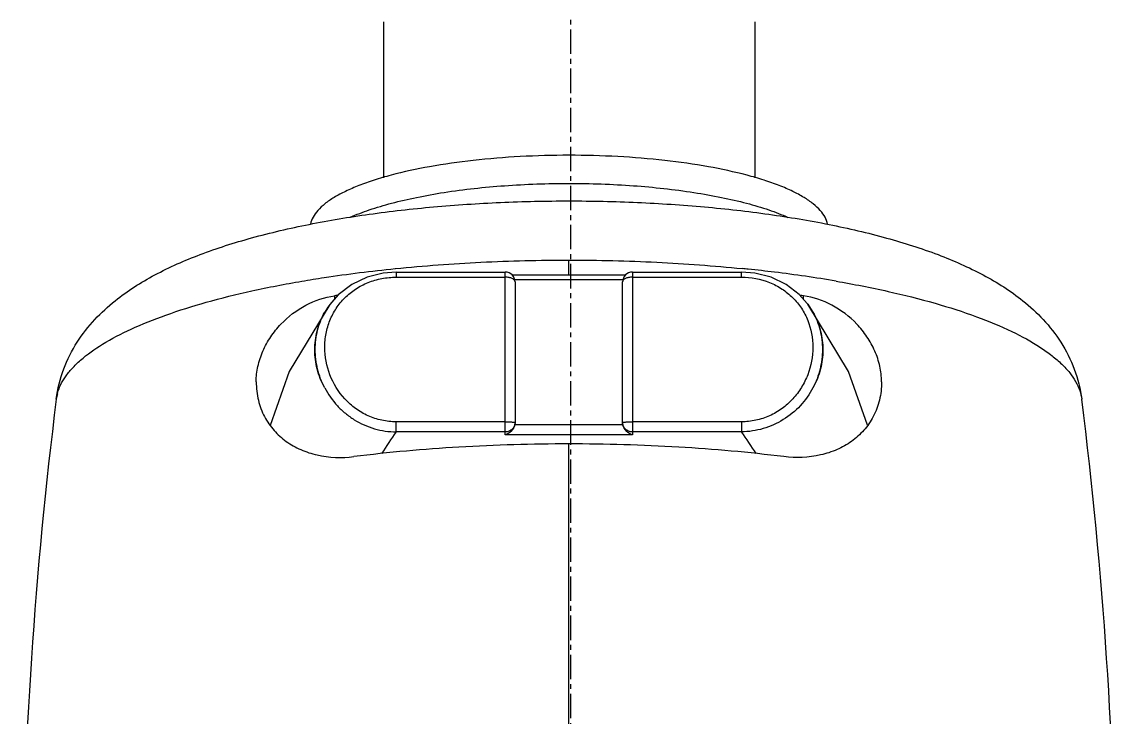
# Model space of a CAD drawing. Header units: millimetres. Extents: x 1035 to 2065, y 1005 to 1731.
# Drawn here: x 1716.3 to 1772.3, y 1419.3 to 1454.9 of the extents above; entities that cross this region are included whole.
import ezdxf

# ---------------------------------------------------------------- set-up
doc = ezdxf.new("R2010")
doc.units = ezdxf.units.MM
doc.linetypes.add('CENTER', pattern=[2, 1.25, -0.25, 0.25, -0.25])
doc.layers.add('center', color=1, linetype='CENTER')

msp = doc.modelspace()

# ---------------------------------------------------------------- linework, layer by layer
at = {"color": 7, "linetype": 'Continuous'}
for p, q in [((1734.796, 1454.902), (1734.795, 1446.923)), ((1753.796, 1454.9), (1753.795, 1446.921)), ((1735.451, 1442.09), (1741.033, 1442.09)), ((1741.383, 1441.947), (1747.183, 1441.947)), ((1747.533, 1442.09), (1753.115, 1442.09)), ((1753.802, 1442.038), (1753.115, 1442.09)), ((1741.533, 1441.591), (1741.532, 1434.393)), ((1747.032, 1434.393), (1747.033, 1441.59)), ((1732.05, 1440.439), (1732.051, 1440.44)), ((1756.481, 1440.486), (1756.51, 1440.448)), ((1758.598, 1437.003), (1756.511, 1440.447)), ((1759.572, 1434.257), (1758.598, 1437.003)), ((1728.285, 1436.474), (1728.285, 1436.48)), ((1760.285, 1436.48), (1760.285, 1436.485)), ((1747.032, 1434.392), (1747.032, 1434.392))]:
    msp.add_line(p, q, dxfattribs=at)
at = {"color": 9, "linetype": 'Continuous'}
for p, q in [((1744.284, 1441.947), (1744.284, 1442.706)), ((1735.393, 1442.27), (1735.411, 1442.272)), ((1735.451, 1442.09), (1735.451, 1441.829)), ((1735.451, 1441.829), (1741.033, 1441.829)), ((1741.032, 1433.769), (1741.033, 1441.829)), ((1741.033, 1441.829), (1741.033, 1442.09)), ((1747.533, 1442.09), (1747.532, 1433.769)), ((1747.533, 1441.829), (1753.115, 1441.829)), ((1753.115, 1441.829), (1753.115, 1442.09)), ((1747.045, 1441.688), (1741.521, 1441.688)), ((1732.285, 1440.875), (1732.285, 1440.709)), ((1756.285, 1440.706), (1756.285, 1440.875)), ((1756.51, 1440.448), (1756.771, 1440.041)), ((1741.032, 1434.429), (1735.45, 1434.429)), ((1747.044, 1434.282), (1741.52, 1434.282)), ((1753.114, 1434.429), (1747.532, 1434.429)), ((1741.032, 1433.913), (1735.45, 1433.913)), ((1747.532, 1433.769), (1741.032, 1433.769)), ((1753.114, 1433.913), (1747.532, 1433.913)), ((1744.28, 1416.231), (1744.283, 1433.296))]:
    msp.add_line(p, q, dxfattribs=at)
at = {"color": 7, "linetype": 'Continuous'}
for points in [[(1735.451, 1442.09), (1734.788, 1442.04), (1733.956, 1441.832), (1733.171, 1441.462), (1732.48, 1440.934), (1732.05, 1440.439)], [(1756.481, 1440.486), (1756.073, 1440.945), (1755.4, 1441.461), (1754.631, 1441.828), (1753.802, 1442.038)], [(1732.049, 1440.441), (1729.971, 1436.996), (1729.002, 1434.242)]]:
    msp.add_lwpolyline(points, dxfattribs=at)
for centre, radius, start, end in [((1741.033, 1441.59), 0.5, 0.0746, 90), ((1747.533, 1441.59), 0.5, 90, 179.9881), ((1742.02, 1373.095), 68.476, 98.03995, 98.17319), ((1746.541, 1373.006), 68.565, 81.82991, 81.96806), ((1940.764, 1407.472), 224.475, 172.8043, 179.6072), ((1547.756, 1407.513), 224.536, 0.38043, 7.18149), ((1741.009, 1434.393), 0.523, 347.7654, 359.9784), ((1747.555, 1434.393), 0.523, 180.097, 192.232)]:
    msp.add_arc(centre, radius, start, end, dxfattribs=at)
at = {"color": 9, "linetype": 'Continuous'}
for centre, radius, start, end in [((1745.26, 1364.043), 78.627, 84.01251, 84.2385), ((1745.512, 1366.416), 76.24, 82.99509, 84.01481), ((1746.503, 1374.371), 68.224, 80.33433, 83.00669), ((1735.154, 1438.181), 3.838, 144.9931, 151.0245), ((1735.124, 1438.201), 3.802, 143.9336, 144.9853), ((1720.21, 1435.317), 2.17, 165.5099, 172.7898), ((1750.384, 1423.056), 18.463, 143.9802, 148.1442), ((1737.828, 1422.775), 18.913, 32.0089, 36.0792)]:
    msp.add_arc(centre, radius, start, end, dxfattribs=at)
at = {"color": 7, "linetype": 'Continuous'}
for points, knots in [([(1744.29, 1448.07), (1743.458, 1448.07), (1741.821, 1448.027), (1739.44, 1447.835), (1737.231, 1447.523), (1735.54, 1447.161), (1734.337, 1446.812), (1733.558, 1446.538), (1732.873, 1446.245), (1732.29, 1445.936), (1731.812, 1445.612), (1731.443, 1445.275), (1731.185, 1444.925), (1731.089, 1444.672), (1731.065, 1444.55)], [0, 0, 0, 0, 0.175935, 0.346062, 0.504875, 0.647378, 0.711206, 0.769504, 0.821975, 0.868448, 0.908951, 0.943781, 0.973675, 1, 1, 1, 1]), ([(1757.525, 1444.547), (1757.501, 1444.669), (1757.405, 1444.923), (1757.147, 1445.272), (1756.777, 1445.61), (1756.299, 1445.934), (1755.715, 1446.244), (1755.03, 1446.537), (1754.25, 1446.811), (1753.046, 1447.16), (1751.354, 1447.522), (1749.143, 1447.835), (1746.761, 1448.027), (1745.123, 1448.07), (1744.29, 1448.07)], [0, 0, 0, 0, 0.026321, 0.056214, 0.091046, 0.131553, 0.178032, 0.23051, 0.288814, 0.352649, 0.495163, 0.653979, 0.824096, 1, 1, 1, 1]), ([(1730.99, 1444.534), (1732.011, 1444.737), (1734.126, 1445.09), (1737.394, 1445.46), (1740.804, 1445.684), (1743.118, 1445.734), (1744.286, 1445.734)], [0, 0, 0, 0, 0.233512, 0.480815, 0.737879, 1, 1, 1, 1]), ([(1744.286, 1445.734), (1745.456, 1445.734), (1747.773, 1445.684), (1751.187, 1445.459), (1754.46, 1445.088), (1756.578, 1444.735), (1757.6, 1444.531)], [0, 0, 0, 0, 0.262115, 0.519185, 0.766495, 1, 1, 1, 1]), ([(1721.072, 1440.629), (1721.701, 1441.133), (1723.107, 1442.024), (1725.47, 1443.06), (1728.121, 1443.901), (1730.002, 1444.337), (1730.99, 1444.534)], [0, 0, 0, 0, 0.225011, 0.461394, 0.71871, 1, 1, 1, 1]), ([(1757.6, 1444.531), (1758.588, 1444.333), (1760.469, 1443.897), (1763.12, 1443.055), (1765.483, 1442.019), (1766.889, 1441.128), (1767.517, 1440.624)], [0, 0, 0, 0, 0.28129, 0.538604, 0.774989, 1, 1, 1, 1]), ([(1728.285, 1436.48), (1728.285, 1436.744), (1728.348, 1437.283), (1728.606, 1438.062), (1729.011, 1438.792), (1729.697, 1439.645), (1730.766, 1440.462), (1731.78, 1440.803), (1732.285, 1440.875)], [0, 0, 0, 0, 0.123121, 0.251489, 0.381725, 0.511082, 0.761286, 1, 1, 1, 1]), ([(1760.285, 1436.485), (1760.285, 1436.749), (1760.222, 1437.287), (1759.963, 1438.066), (1759.558, 1438.795), (1758.872, 1439.646), (1757.803, 1440.462), (1756.79, 1440.803), (1756.285, 1440.875)], [0, 0, 0, 0, 0.123129, 0.251478, 0.381683, 0.511014, 0.761218, 1, 1, 1, 1]), ([(1718.057, 1435.589), (1718.123, 1436.115), (1718.379, 1437.138), (1719.076, 1438.514), (1719.991, 1439.68), (1720.703, 1440.333), (1721.072, 1440.629)], [0, 0, 0, 0, 0.264435, 0.520035, 0.764207, 1, 1, 1, 1]), ([(1767.517, 1440.624), (1767.886, 1440.328), (1768.598, 1439.675), (1769.513, 1438.508), (1770.21, 1437.132), (1770.465, 1436.109), (1770.531, 1435.583)], [0, 0, 0, 0, 0.235794, 0.479965, 0.735562, 1, 1, 1, 1]), ([(1728.285, 1436.474), (1728.286, 1436.157), (1728.356, 1435.539), (1728.674, 1434.688), (1729.169, 1433.972), (1729.808, 1433.4), (1730.562, 1432.975), (1731.714, 1432.601), (1732.661, 1432.568), (1733.283, 1432.645)], [0, 0, 0, 0, 0.132958, 0.257628, 0.376927, 0.494537, 0.613734, 0.736972, 1, 1, 1, 1]), ([(1760.285, 1436.48), (1760.285, 1436.163), (1760.216, 1435.544), (1759.898, 1434.692), (1759.402, 1433.974), (1758.763, 1433.401), (1758.008, 1432.976), (1756.854, 1432.601), (1755.907, 1432.567), (1755.283, 1432.645)], [0, 0, 0, 0, 0.132989, 0.257681, 0.376996, 0.494581, 0.613758, 0.736968, 1, 1, 1, 1]), ([(1741.52, 1434.282), (1741.492, 1434.153), (1741.356, 1433.931), (1741.14, 1433.8), (1741.032, 1433.769)], [0, 0, 0, 0, 0.542971, 1, 1, 1, 1]), ([(1747.532, 1433.769), (1747.425, 1433.8), (1747.208, 1433.931), (1747.072, 1434.153), (1747.044, 1434.282)], [0, 0, 0, 0, 0.457129, 1, 1, 1, 1]), ([(1744.283, 1433.296), (1742.408, 1433.296), (1738.733, 1433.191), (1735.07, 1432.866), (1733.283, 1432.645)], [0, 0, 0, 0, 0.510088, 1, 1, 1, 1]), ([(1755.283, 1432.645), (1753.496, 1432.866), (1749.833, 1433.191), (1746.157, 1433.296), (1744.283, 1433.296)], [0, 0, 0, 0, 0.489953, 1, 1, 1, 1])]:
    msp.add_open_spline(points, degree=3, knots=knots, dxfattribs=at)
at = {"color": 9, "linetype": 'Continuous'}
for points, knots in [([(1733.095, 1444.897), (1733.415, 1445.039), (1734.112, 1445.305), (1735.249, 1445.642), (1736.528, 1445.936), (1738.45, 1446.277), (1741.051, 1446.557), (1743.189, 1446.631), (1744.29, 1446.631)], [0, 0, 0, 0, 0.091996, 0.196353, 0.311925, 0.437263, 0.710234, 1, 1, 1, 1]), ([(1744.29, 1446.631), (1745.391, 1446.631), (1747.532, 1446.557), (1750.136, 1446.276), (1752.06, 1445.935), (1753.34, 1445.64), (1754.478, 1445.303), (1755.176, 1445.037), (1755.496, 1444.894)], [0, 0, 0, 0, 0.289757, 0.562744, 0.688091, 0.803666, 0.908018, 1, 1, 1, 1]), ([(1735.411, 1442.272), (1736.864, 1442.419), (1739.82, 1442.635), (1742.783, 1442.706), (1744.284, 1442.706)], [0, 0, 0, 0, 0.493079, 1, 1, 1, 1]), ([(1744.284, 1442.706), (1745.785, 1442.706), (1748.746, 1442.635), (1751.7, 1442.419), (1753.153, 1442.272)], [0, 0, 0, 0, 0.506897, 1, 1, 1, 1]), ([(1730.619, 1441.627), (1731.002, 1441.693), (1732.587, 1441.949), (1734.181, 1442.147), (1735.393, 1442.27)], [0, 0, 0, 0, 0.241526, 1, 1, 1, 1]), ([(1735.45, 1434.429), (1735.203, 1434.429), (1734.708, 1434.48), (1734, 1434.71), (1733.358, 1435.086), (1732.626, 1435.742), (1731.975, 1436.796), (1731.748, 1438.002), (1731.837, 1438.948), (1732.037, 1439.624), (1732.362, 1440.248), (1732.807, 1440.797), (1733.362, 1441.247), (1734.007, 1441.58), (1734.713, 1441.783), (1735.204, 1441.83), (1735.451, 1441.829)], [0, 0, 0, 0, 0.064059, 0.128123, 0.192101, 0.255964, 0.382164, 0.506091, 0.56724, 0.627849, 0.688223, 0.748845, 0.810206, 0.872605, 0.93602, 1, 1, 1, 1]), ([(1741.533, 1441.59), (1741.533, 1441.623), (1741.506, 1441.677), (1741.447, 1441.726), (1741.358, 1441.777), (1741.218, 1441.818), (1741.097, 1441.829), (1741.033, 1441.829)], [0, 0, 0, 0, 0.166108, 0.270244, 0.391036, 0.677104, 1, 1, 1, 1]), ([(1747.533, 1441.829), (1747.469, 1441.829), (1747.348, 1441.818), (1747.207, 1441.777), (1747.119, 1441.727), (1747.059, 1441.677), (1747.033, 1441.624), (1747.033, 1441.591)], [0, 0, 0, 0, 0.322949, 0.609002, 0.729773, 0.833891, 1, 1, 1, 1]), ([(1753.115, 1441.829), (1753.603, 1441.83), (1754.343, 1441.696), (1755.202, 1441.248), (1755.757, 1440.798), (1756.204, 1440.251), (1756.639, 1439.421), (1756.862, 1438.235), (1756.63, 1437.042), (1756.201, 1436.173), (1755.759, 1435.582), (1755.207, 1435.087), (1754.563, 1434.714), (1753.855, 1434.482), (1753.361, 1434.428), (1753.114, 1434.429)], [0, 0, 0, 0, 0.126886, 0.189283, 0.250662, 0.311303, 0.371701, 0.492951, 0.616962, 0.68018, 0.743835, 0.807747, 0.871784, 0.935903, 1, 1, 1, 1]), ([(1718.109, 1435.86), (1718.189, 1436.17), (1718.42, 1436.631), (1718.863, 1437.178), (1719.474, 1437.768), (1720.474, 1438.471), (1721.947, 1439.233), (1723.728, 1439.942), (1725.795, 1440.589), (1728.121, 1441.163), (1729.762, 1441.48), (1730.619, 1441.627)], [0, 0, 0, 0, 0.067373, 0.105769, 0.148059, 0.245616, 0.361654, 0.496216, 0.648469, 0.817004, 1, 1, 1, 1]), ([(1757.958, 1441.626), (1758.848, 1441.474), (1760.547, 1441.143), (1762.95, 1440.543), (1765.071, 1439.865), (1766.881, 1439.121), (1768.162, 1438.426), (1768.997, 1437.835), (1769.5, 1437.402), (1769.91, 1436.961), (1770.222, 1436.51), (1770.436, 1436.053), (1770.512, 1435.738), (1770.531, 1435.583)], [0, 0, 0, 0, 0.186106, 0.356864, 0.51028, 0.644848, 0.759753, 0.809901, 0.855363, 0.896465, 0.933719, 0.967889, 1, 1, 1, 1]), ([(1731.793, 1436.166), (1731.621, 1436.47), (1731.367, 1437.104), (1731.242, 1438.104), (1731.367, 1439.104), (1731.622, 1439.738), (1731.793, 1440.042)], [0, 0, 0, 0, 0.259127, 0.499987, 0.740852, 1, 1, 1, 1]), ([(1731.792, 1436.166), (1731.634, 1436.47), (1731.388, 1437.113), (1731.262, 1438.128), (1731.385, 1439.13), (1731.633, 1439.754), (1731.793, 1440.042)], [0, 0, 0, 0, 0.255219, 0.506693, 0.754611, 1, 1, 1, 1]), ([(1756.772, 1440.042), (1756.932, 1439.754), (1757.18, 1439.13), (1757.303, 1438.128), (1757.176, 1437.113), (1756.93, 1436.47), (1756.772, 1436.166)], [0, 0, 0, 0, 0.245362, 0.493273, 0.744758, 1, 1, 1, 1]), ([(1756.772, 1440.042), (1756.943, 1439.737), (1757.198, 1439.104), (1757.323, 1438.104), (1757.198, 1437.104), (1756.943, 1436.471), (1756.772, 1436.166)], [0, 0, 0, 0, 0.259127, 0.499986, 0.740853, 1, 1, 1, 1]), ([(1731.793, 1436.166), (1731.965, 1435.836), (1732.293, 1435.37), (1732.839, 1434.856), (1733.45, 1434.415), (1734.319, 1434.024), (1735.074, 1433.917), (1735.45, 1433.913)], [0, 0, 0, 0, 0.248393, 0.373501, 0.498825, 0.749283, 1, 1, 1, 1]), ([(1756.769, 1436.168), (1756.596, 1435.838), (1756.164, 1435.216), (1755.283, 1434.497), (1754.244, 1434.032), (1753.49, 1433.916), (1753.114, 1433.913)], [0, 0, 0, 0, 0.248516, 0.498593, 0.749291, 1, 1, 1, 1]), ([(1735.45, 1433.913), (1735.45, 1433.938), (1735.45, 1434.003), (1735.449, 1434.175), (1735.45, 1434.322), (1735.45, 1434.429)], [0, 0, 0, 0, 0.143836, 0.377446, 1, 1, 1, 1]), ([(1741.032, 1434.429), (1741.096, 1434.429), (1741.188, 1434.428), (1741.306, 1434.424), (1741.381, 1434.419), (1741.442, 1434.414), (1741.49, 1434.408), (1741.515, 1434.403), (1741.532, 1434.397), (1741.532, 1434.393)], [0, 0, 0, 0, 0.379549, 0.551223, 0.701739, 0.825524, 0.918155, 0.976211, 1, 1, 1, 1]), ([(1741.532, 1434.393), (1741.532, 1434.331), (1741.506, 1434.203), (1741.394, 1434.044), (1741.227, 1433.938), (1741.097, 1433.913), (1741.032, 1433.913)], [0, 0, 0, 0, 0.245223, 0.493277, 0.745269, 1, 1, 1, 1]), ([(1747.032, 1434.393), (1747.032, 1434.397), (1747.049, 1434.403), (1747.074, 1434.408), (1747.122, 1434.414), (1747.183, 1434.419), (1747.258, 1434.424), (1747.375, 1434.428), (1747.468, 1434.429), (1747.532, 1434.429)], [0, 0, 0, 0, 0.023684, 0.08164, 0.174206, 0.297965, 0.448497, 0.620227, 1, 1, 1, 1]), ([(1747.532, 1433.913), (1747.467, 1433.913), (1747.337, 1433.938), (1747.171, 1434.044), (1747.059, 1434.203), (1747.032, 1434.33), (1747.032, 1434.392)], [0, 0, 0, 0, 0.254733, 0.506717, 0.754764, 1, 1, 1, 1]), ([(1753.114, 1434.429), (1753.114, 1434.322), (1753.113, 1434.15), (1753.115, 1433.978), (1753.114, 1433.913)], [0, 0, 0, 0, 0.622555, 1, 1, 1, 1])]:
    msp.add_open_spline(points, degree=3, knots=knots, dxfattribs=at)
at = {"layer": 'center'}
msp.add_line((1744.374, 1558.507), (1744.374, 1263.411), dxfattribs=at)

doc.saveas('drawing.dxf')
